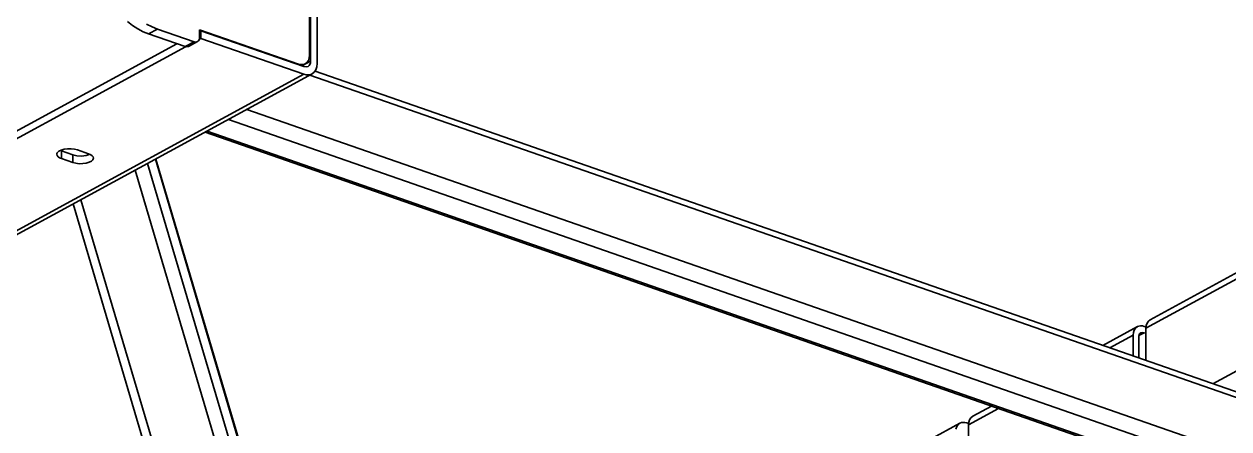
# Model space of a CAD drawing. Header units: millimetres. Extents: x 0 to 594, y 0 to 420.
# Drawn here: x 345.37 to 387.76, y 370.11 to 384.37 of the extents above; entities that cross this region are included whole.
import ezdxf

# ---------------------------------------------------------------- set-up
doc = ezdxf.new("R2010")
doc.units = ezdxf.units.MM

msp = doc.modelspace()

# ---------------------------------------------------------------- linework, layer by layer
at = {"color": 1, "lineweight": 35}
for p, q in [((355.449, 402.28), (355.449, 383.064)), ((355.41, 383.28), (355.41, 402.091)), ((355.683, 382.982), (355.683, 402.198)), ((349.182, 384.324), (349.001, 384.461)), ((349.367, 384.205), (349.182, 384.324)), ((349.557, 384.107), (349.367, 384.205)), ((349.748, 384.029), (349.557, 384.107)), ((349.68, 384.375), (349.869, 384.277)), ((350.061, 384.199), (349.748, 384.029)), ((349.869, 384.277), (350.061, 384.199)), ((350.061, 384.199), (351.349, 383.75)), ((351.544, 384.177), (355.019, 382.966)), ((351.544, 383.907), (351.544, 384.177)), ((351.544, 384.12), (351.583, 384.141)), ((351.583, 384.141), (351.583, 383.871)), ((355.214, 382.875), (351.583, 384.141)), ((242.262, 324.594), (350.742, 383.683)), ((351.037, 383.58), (349.748, 384.029)), ((351.037, 383.58), (351.349, 383.75)), ((351.156, 383.586), (351.469, 383.756)), ((351.2, 383.625), (351.156, 383.586)), ((351.226, 383.683), (351.2, 383.625)), ((351.349, 383.75), (351.412, 383.74)), ((351.412, 383.74), (351.469, 383.756)), ((351.469, 383.756), (351.5, 383.78)), ((351.5, 383.78), (351.524, 383.815)), ((351.524, 383.815), (351.539, 383.858)), ((351.536, 383.845), (351.583, 383.871)), ((351.539, 383.858), (351.544, 383.907)), ((351.583, 383.871), (355.214, 382.605)), ((242.262, 324.324), (351.044, 383.578)), ((351.1, 383.57), (351.037, 383.58)), ((351.156, 383.586), (351.1, 383.57)), ((355.399, 383.182), (355.41, 383.28)), ((354.994, 382.952), (355.019, 382.966)), ((355.019, 382.966), (355.083, 382.95)), ((355.083, 382.95), (355.146, 382.946)), ((355.128, 382.906), (355.258, 382.977)), ((355.449, 383.064), (355.146, 382.899)), ((355.146, 382.946), (355.204, 382.955)), ((355.204, 382.955), (355.258, 382.977)), ((355.29, 382.863), (355.214, 382.875)), ((355.258, 382.977), (355.322, 383.026)), ((355.358, 382.882), (355.29, 382.863)), ((355.322, 383.026), (355.37, 383.096)), ((355.396, 382.911), (355.358, 382.882)), ((355.37, 383.096), (355.399, 383.182)), ((355.425, 382.953), (355.396, 382.911)), ((355.443, 383.005), (355.425, 382.953)), ((355.449, 383.064), (355.443, 383.005)), ((355.635, 382.761), (355.671, 382.864)), ((355.671, 382.864), (355.683, 382.982)), ((245.893, 323.058), (355.214, 382.605)), ((246.18, 323.071), (355.501, 382.618)), ((355.214, 382.605), (355.291, 382.586)), ((355.291, 382.586), (355.366, 382.581)), ((355.366, 382.581), (355.437, 382.592)), ((396.991, 368.087), (355.425, 382.577)), ((355.437, 382.592), (355.501, 382.618)), ((355.501, 382.618), (355.578, 382.678)), ((355.578, 382.678), (355.635, 382.761)), ((396.873, 368.328), (355.607, 382.714)), ((396.991, 366.107), (353.208, 381.369)), ((396.741, 365.611), (352.555, 381.014)), ((395.86, 365.185), (351.735, 380.567)), ((395.991, 365.202), (351.806, 380.605)), ((346.518, 379.788), (346.523, 379.815)), ((346.523, 379.815), (346.536, 379.842)), ((346.536, 379.842), (346.587, 379.892)), ((346.587, 379.892), (346.669, 379.934)), ((346.642, 379.923), (346.687, 379.905)), ((346.669, 379.934), (346.773, 379.965)), ((346.687, 379.905), (347.078, 379.769)), ((346.687, 379.635), (346.687, 379.905)), ((346.773, 379.965), (346.893, 379.981)), ((346.893, 379.981), (347.019, 379.983)), ((347.019, 379.983), (347.141, 379.969)), ((347.141, 379.969), (347.249, 379.941)), ((347.249, 379.941), (347.64, 379.805)), ((346.53, 379.744), (346.518, 379.788)), ((346.563, 379.703), (346.53, 379.744)), ((346.616, 379.666), (346.563, 379.703)), ((346.687, 379.635), (346.616, 379.666)), ((347.078, 379.499), (346.687, 379.635)), ((347.078, 379.769), (347.224, 379.735)), ((347.078, 379.499), (347.078, 379.769)), ((347.186, 379.471), (347.078, 379.499)), ((347.308, 379.457), (347.186, 379.471)), ((347.224, 379.735), (347.39, 379.726)), ((347.434, 379.458), (347.308, 379.457)), ((347.39, 379.726), (347.55, 379.744)), ((347.554, 379.475), (347.434, 379.458)), ((347.55, 379.744), (347.622, 379.763)), ((347.658, 379.505), (347.554, 379.475)), ((347.622, 379.763), (347.685, 379.787)), ((347.64, 379.805), (347.711, 379.774)), ((347.74, 379.547), (347.658, 379.505)), ((347.711, 379.774), (347.764, 379.737)), ((347.791, 379.597), (347.74, 379.547)), ((347.764, 379.737), (347.798, 379.695)), ((347.804, 379.624), (347.791, 379.597)), ((347.798, 379.695), (347.809, 379.652)), ((347.809, 379.652), (347.804, 379.624)), ((359.1, 347.709), (349.712, 379.465)), ((359.1, 348.789), (349.987, 379.615)), ((359.085, 348.887), (349.999, 379.621)), ((387.196, 371.702), (401.481, 379.482)), ((349.273, 379.226), (358.65, 347.506)), ((356.177, 348.368), (347.363, 378.185)), ((355.742, 348.788), (347.095, 378.04)), ((390.787, 377.119), (384.99, 373.961)), ((384.839, 373.658), (390.636, 376.816)), ((384.879, 373.842), (384.927, 373.912)), ((384.927, 373.912), (384.99, 373.961)), ((384.54, 373.716), (383.322, 373.052)), ((384.399, 373.511), (384.389, 373.413)), ((384.429, 373.597), (384.399, 373.511)), ((384.477, 373.667), (384.429, 373.597)), ((384.54, 373.716), (384.477, 373.667)), ((384.594, 373.738), (384.54, 373.716)), ((384.78, 373.502), (384.591, 373.399)), ((384.653, 373.747), (384.594, 373.738)), ((384.604, 373.437), (384.628, 373.472)), ((384.628, 373.472), (384.66, 373.496)), ((384.716, 373.743), (384.653, 373.747)), ((384.66, 373.496), (384.716, 373.512)), ((384.78, 373.727), (384.716, 373.743)), ((384.716, 373.512), (384.78, 373.502)), ((384.841, 373.705), (384.78, 373.727)), ((384.78, 373.502), (384.839, 373.481)), ((384.839, 373.658), (384.849, 373.756)), ((384.839, 372.523), (384.839, 373.658)), ((384.849, 373.756), (384.879, 373.842)), ((383.569, 372.966), (384.389, 373.413)), ((384.389, 373.413), (384.389, 372.68)), ((384.584, 373.345), (384.589, 373.394)), ((384.584, 372.612), (384.584, 373.345)), ((384.589, 373.394), (384.604, 373.437)), ((379.407, 370.92), (378.743, 370.558)), ((378.592, 370.255), (379.654, 370.834)), ((378.632, 370.439), (378.68, 370.509)), ((378.68, 370.509), (378.743, 370.558)), ((378.293, 370.313), (372.496, 367.156)), ((378.182, 370.194), (378.152, 370.108)), ((378.23, 370.264), (378.182, 370.194)), ((378.293, 370.313), (378.23, 370.264)), ((378.347, 370.335), (378.293, 370.313)), ((378.406, 370.344), (378.347, 370.335)), ((378.469, 370.34), (378.406, 370.344)), ((378.533, 370.324), (378.469, 370.34)), ((378.594, 370.303), (378.533, 370.324)), ((378.592, 370.255), (378.602, 370.353)), ((378.592, 369.085), (378.592, 370.255)), ((378.602, 370.353), (378.632, 370.439))]:
    msp.add_line(p, q, dxfattribs=at)

doc.saveas('drawing.dxf')
